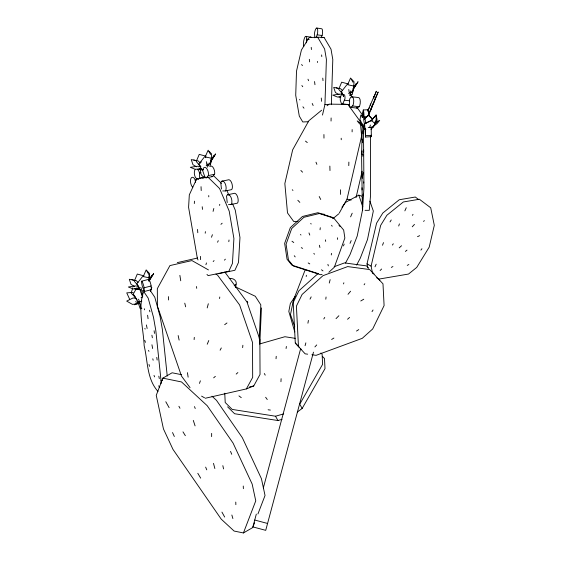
<?xml version="1.0" encoding="UTF-8"?>
<svg xmlns="http://www.w3.org/2000/svg" width="561" height="561" viewBox="0 0 561 561"><rect width="100%" height="100%" fill="white"/><g stroke="black" fill="none" stroke-linecap="round" stroke-linejoin="round"><path stroke-width="0.84" d="M362.097 140.103L362.097 138.946M363.023 133.728L363.03 130.811M361.978 154.429L361.992 150.951M362.497 142.704L362.504 139.801M211.623 436.605L211.651 433.387M362.252 178.447L362.28 175.137M168.454 299.974L168.489 296.629M362.778 156.26L362.799 154.114M352.112 131.863L352.161 129.57M331.046 121.043L331.116 117.978M340.443 194.379L340.555 189.786M348.781 165.621L348.865 162.101M371.193 126.814L371.326 136.667L365.562 137.038L365.499 127.852M362.82 175.327L362.89 172.949M363.437 173.693L363.465 172.9M363.276 151.856L363.339 150.004M322.484 115.061L324.945 104.493L326.404 59.361L324.616 48.975L317.659 37.208L309.167 37.58L301.425 49.999L296.503 71.135L295.724 95.321L299.294 116.085L302.772 121.968L308.606 121.709M331.341 104.697L332.799 59.557L331.011 49.179L324.055 37.412L317.659 37.208M363.682 183.026L363.724 181.939M363.633 151.961L363.682 150.523M362.546 199.947L362.623 197.795M363.1 195.775L363.156 194.127M364.58 126.274L364.685 123.799L370.772 120.917M259.245 338.921L260.802 304.826L255.283 296.264L235.234 286.762M259.813 343.746L261.447 307.905M280.942 381.711L281.117 378.689M194.309 203.545L194.471 201.168M149.142 281.061L149.661 273.67L147.087 270.921M210.978 163.027L211.616 153.987L209.043 151.239M353.423 90.84L354.054 81.801L351.488 79.052M337.477 239.386L337.596 237.808M331.313 254.946L331.446 253.369M362.259 125.187L361.6 156.47L362.378 209.029M362.539 210.333L363.942 187.816L363.472 127.333M276.026 358.738L276.236 356.312M148.756 278.193L148.981 275.724M194.113 339.601L194.309 337.371M210.186 164.268L210.333 162.62M352.631 92.081L352.778 90.433M235.676 287.351L236.3 283.081A5.484 4.635 5.6 0 0 229.246 278.593M242.633 347.638L242.871 345.267M325.801 299.209L326.06 296.993M320.043 229.765L320.289 227.717M205.214 233.215L205.41 231.644M228.804 241.679L229.028 240.003M306.278 42.846L306.734 37.882A5.484 1.522 -81.8 0 0 304.56 37.882A5.484 1.522 -81.8 0 0 303.536 45.56L303.789 46.261M219.568 298.557L219.779 297.014M306.201 276.51L306.383 275.269M219.596 205.424L219.765 204.337M286.068 348.514L286.39 346.46M206.315 177.921L208.285 175.593L208.489 174.429A5.484 2.665 78.1 0 0 205.691 167.606A5.484 2.665 78.1 0 0 202.802 171.014L204.891 177.066L205.599 177.837L212.584 176.603L214.554 174.275L214.751 173.111A5.484 2.665 78.1 0 0 210.529 166.119M307.919 323.22L308.417 320.422M149.03 280.444L149.506 277.94L142.641 276.426L136.807 283.845L140.075 289.939M209.87 166.61L211.455 158.258L204.59 156.75L198.762 164.163L202.023 170.256L203.594 169.527M362.722 209.127L357.217 236.02L350.022 254.603L345.513 263.053M341.852 94.15A5.484 2.335 -83.6 0 0 340.247 98.876L340.275 100.237L341.537 103.967L342.091 104.332L342.715 103.967L344.938 98.876A5.484 2.335 -83.6 0 0 344.475 94.69M316.348 37.061L317.554 33.478A5.484 1.522 -81.8 0 0 316.741 28.05L321.614 28.751A5.484 1.522 -81.8 0 1 322.435 34.186L321.222 37.769M339.356 212.928L347.021 199.148L361.6 136.197L360.281 121.513L347.883 104.402L329.055 104.122L327.035 105.784M356.046 197.577L362.154 171.203M367.834 267.877L367.02 263.887L376.571 223.166L382.805 213.033L399.257 199.751L415.308 197.023L418.639 199.534M372.567 273.284L371.094 266.117L380.653 225.389L386.88 215.256L403.338 201.974L419.383 199.246L430.715 207.794L434.305 225.326L429.186 247.156L416.732 267.422L408.499 274.056L378.556 279.154L376.669 277.73M213.075 211.385L213.818 208.482M329.265 283.053L330.149 279.651M141.765 281.159A5.484 0.722 75.4 0 1 143.861 286.468L144.479 291.776L142.375 286.468A5.484 0.722 75.4 0 1 141.765 281.159L148.791 279.329A5.484 0.722 75.4 0 1 150.895 284.637L151.505 289.946L151.232 289.588M256.321 514.121L252.892 526.912L265.725 530.348L313.473 352.154M263.333 487.93L300.661 348.64M207.198 307.912L208.327 303.746M305.079 345.702L305.857 342.869M132.761 287.8L131.162 293.137L135.257 297.309M343.528 283.915L343.865 282.779M205.922 264.722L206.483 262.92M370.435 125.005L369.692 127.34L371.305 127.529M371.67 121.106L372.167 119.542L376.129 114.998L377.041 119.542L373.205 127.34M398.696 226.006L399.425 223.881M199.471 383.422L200.382 380.814M375.449 93.694L376.326 91.212L367.644 111.134M211.483 237.254L212.409 234.708M382.497 245.248L383.507 242.604M181.462 374.678L172.129 372.777L162.858 378.142L156.246 395.344L163.454 428.927L172.991 449.41L221.244 519.163L234.098 531.05L243.425 532.95L252.695 527.585L254.547 522.775M243.425 532.95L255.76 500.861L252.162 484.066L233.074 443.092L207.212 405.715L181.512 381.943L162.858 378.142M257.941 513.946L265.037 495.496L261.433 478.701L242.345 437.727L216.49 400.351L211.988 396.192M305.317 269.518L293.424 300.226L290.493 314.511L294.756 326.818M150.32 291.243L151.821 287.512M373.703 98.035L375.155 94.416M368.879 113.462L378.184 91.99L368.872 114.598M372.693 104.641L372.946 104.016M369.145 113.041L369.482 112.228M374.636 99.886L375.057 98.869M343.451 245.928L344.195 244.112M370.113 105.293L370.33 104.767M373.661 97.172L373.949 96.478M370.646 104.241L370.8 103.883M369.019 108.434L369.461 107.361M207.233 344.237L208.776 340.534M371.894 106.274L372.195 105.538M370.428 110.215L370.646 109.697M373.696 103.182L373.935 102.621M376.235 96.716L376.389 96.345M374.369 100.98L374.839 99.872M371.087 108.848L371.55 107.768M371.613 107.81L371.915 107.109M350.015 243.341L351.193 240.599M350.611 216.862L352.196 213.201M370.779 110.075L371.052 109.444M374.292 101.457L374.636 100.664M143.574 275.809L146.183 269.876L149.058 274.904M347.967 83.947L350.576 78.014L353.044 82.32M404.867 210.873L406.255 207.731M217.577 242.233L218.264 240.697M375 266.805L376.179 264.196M412.51 215.368L412.994 214.323M138.49 301.264L137.782 302.667L135.559 301.727M310.023 299.125L311.166 296.874M350.274 107.333L352.589 105.973L353.107 104.977A5.484 2.335 -83.6 0 0 352.932 97.523A5.484 2.335 -83.6 0 0 349.545 99.521L349.384 105.973L350.274 107.333L356.859 108.07L359.173 106.709L359.699 105.713A5.484 2.335 -83.6 0 0 358.409 97.53L351.824 96.794M374.902 122.277L376.101 119.991L376.129 114.998L371.782 119.991M220.108 350.204L221.307 347.946M356.593 265.108L360.274 258.193L367.476 239.603L373.324 211.034L369.916 201.189M205.319 398.247L246.37 388.92L252.674 377.392L252.506 342.434L239.61 304.953L217.437 274.995L215.936 274.147M246.37 388.92L253.733 385.961L260.038 374.432L259.869 339.475L246.973 301.993L224.8 272.036M136.393 288.529L133.167 294.216L138.139 302.232L139.724 301.516M297.288 412.09L302.148 408.45L325.001 368.647L324.503 358.5L322.68 356.698M323.795 318.964L324.749 317.421M372.02 311.65L373.051 309.995M390.014 221.904L391.234 219.968M210.691 160.895L213.958 155.621L210.648 160.755M207.261 167.192L215.606 153.917L210.775 161.414M148.742 280.577L152.003 275.304L149.17 279.701M149.282 280.633L153.658 273.593L148.819 281.089M353.135 88.708L356.403 83.435L353.093 88.568M349.706 95.005L358.051 81.731L353.213 89.227M364.096 284.792L364.818 283.705M295.324 296.271L290.36 303.452L288.817 311.453L294.791 331.951M222.703 190.943L225.326 190.943L225.817 190.249A5.484 2.665 78.1 0 0 224.61 182.62A5.484 2.665 78.1 0 0 220.775 182.62L221.448 189.043M228.474 204.492L231.09 204.492L231.588 203.797A5.484 2.665 78.1 0 0 230.375 196.168A5.484 2.665 78.1 0 0 226.539 196.168L227.212 202.584M392.384 245.073L393.31 243.783M420.918 250.094L421.928 248.726M341.937 207.212L345.569 202.381L358.802 195.137L361.957 196.238M423.625 221.469L424.319 220.578M200.298 163.132L201.329 161.82M371.003 129.472L375.428 123.967L371.396 120.37L364.482 123.644L364.236 129.275L365.926 129.325M375.512 123.799L377.862 120.917L375.099 122.501M348.023 294.301L350.583 291.215M364.51 119.367L368.318 114.998L372.553 118.974M224.456 260.15L225.354 259.168M314.903 346.922L316.72 344.938M412.251 226.798L414.481 224.393M213.173 261.545L214.071 260.592M336.025 318.634L338.872 315.745M380.099 270.521L381.627 269.014M328.858 272.281L334.328 267.232L344.861 238.025L343.669 230.08L333.879 218.201L319.321 213.524L303.894 217.303L291.72 228.516L286.082 244.175L288.473 260.066L293.361 266.005L320.534 274.729L322.077 274.35M399.215 247.857L401.55 245.725M220.95 224.33L222.163 223.222M347.547 319.265L349.545 317.442M236.195 374.082L237.871 372.574M317.884 273.719L298.922 290.766L293.221 302.456L295.289 343.023L305.142 353.837L307.673 354.18M234.175 285.83L235.985 284.245M213.657 377.834L215.354 376.361M321.642 110.215L308.845 120.741L292.667 149.822L284.848 183.559L287.498 212.921L293.698 221.476L297.975 221.539M332.869 218.678L338.928 213.692M405.407 251.412L406.991 250.115M224.666 324.7L226.96 322.968M371.045 127.866L377.006 123.644L379.678 120.37L376.179 122.368M356.501 331.053L358.76 329.609M331.628 339.468L333.893 338.038M135.664 303.971L134.388 304.749L139.156 303.017M360.772 300.984L363.752 299.216M141.077 297.716L142.466 296.923M407.244 265.381L408.871 264.519M350.204 95.209L351.705 94.423M391.298 267.387L392.924 266.545M348.577 93.666L350.737 92.621L350.422 90.938M206.132 165.853L208.292 164.808L207.977 163.125M417.524 236.665L419.635 235.676M349.959 95.517L352.315 94.423L353.9 86.071L347.035 84.564L341.207 91.976L343.655 96.548M334.139 266.727L344.503 262.906L366.473 265.886L368.787 268.368M259.505 344.005L284.911 336.726L295.233 338.346M224.758 393.219L225.213 402.518L232.205 409.425L275.528 416.22L283.726 413.871M227.605 406.83L234.596 413.738L277.919 420.533L282.022 419.355M144.156 287.8L151.182 285.963M140.166 289.799A5.484 0.722 75.4 0 0 140.874 292.547L142.732 296.243L141.933 291.082L144.275 290.472M144.577 291.425L151.603 289.588M138.427 299.153A5.484 0.722 75.4 0 1 139.107 300.528L139.507 301.72L141.856 301.11M138.476 302.912A5.484 0.722 75.4 0 0 139.977 308.038L140.32 308.725L141.884 308.319M177.297 262.618L197.605 258.004M249.547 386.915L253.733 385.961M204.295 177.031L199.597 178.019L199.478 172.984L201.041 172.662M208.285 175.593L214.554 174.275M192.739 187.171L192.016 186.469A5.484 2.665 78.1 0 1 190.803 178.84A5.484 2.665 78.1 0 1 194.639 178.84L195.179 180.053L196.75 179.723M221.77 181.224L228.032 179.906A5.484 2.665 78.1 0 1 231.483 182.423A5.484 2.665 78.1 0 1 232.086 188.931L231.588 189.632L225.326 190.943M227.535 194.772L233.804 193.454A5.484 2.665 78.1 0 1 237.247 195.964A5.484 2.665 78.1 0 1 237.85 202.479L237.352 203.173L231.09 204.492M205.936 177.178L196.56 179.134L189.316 194.849L188.587 207.304L197.367 258.46L198.012 259.967M202.619 178.139L204.323 177.781M218.341 273.747L234.884 270.29L238.502 262.436L239.968 237.534L235.255 210.116L232.605 203.888M351.782 92.221L349.237 92.635L348.781 89.472M208.489 164.548L206.799 164.822L206.336 161.666M161.035 383.717L161.007 380.407L162.655 380.183M139.065 303.655L132.466 304.392L126.695 301.103L133.034 297.975L136.26 298.424M133.097 292.4L126.751 292.87L129.64 299.216M365.835 135.664L371.592 135.299M363.128 115.454A5.484 0.442 87.1 0 1 363.297 109.977L367.967 109.746M367.16 116.667L364.054 116.821L364.012 115.454A5.484 0.442 87.1 0 0 363.297 109.977M321.502 37.524L324.055 37.412M322.33 214.211L324.16 214.183M204.814 177.599L204.113 177.599L201.427 174.997L200.887 173.784A5.484 2.665 78.1 0 1 200.761 168.573M365.057 210.333L369.257 210.333L370.435 196.743L370.47 136.8M140.32 308.725L141.035 308.725L141.028 308.038L139.507 301.72M340.772 97.039L337.399 97.011L332.757 95.132L340.015 94.052L343.332 94.493M200.866 169.247L194.955 169.198L190.312 167.318L197.57 166.238L200.894 166.68M138.911 288.929L133.006 288.88L128.364 286.994L135.622 285.921L138.111 286.25M324.945 104.493L328.942 104.619M368.233 127.501L370.667 127.62M344.657 100.237L349.594 100.791M342.715 103.967L349.3 104.704M352.589 105.973L359.173 106.709M211.869 176.519L212.584 176.603M311.895 354.755L316.124 355.33L362.259 338.332L372.693 328.956L384.096 305.577L382.988 283.838L369.664 269.56L347.694 266.58L322.968 275.689L302.113 294.441L296.411 306.131L298.48 346.698M268.116 409.768L270.381 410.084M317.274 34.838L322.147 35.539M306.236 36.472L311.11 37.18A5.484 1.522 -81.8 0 0 310.317 37.18M306.776 39.095L309.209 39.452M338.977 96.857L340.688 97.165M197.395 169.198L200.81 169.815M134.584 288.719L140.573 289.806M347.021 199.148L351.137 200.067M254.736 520.033L267.569 523.469M348.318 83.996L341.684 82.187L338.662 89.325L342.575 93.834M205.88 156.182L199.239 154.373L196.217 161.512L200.137 166.021M143.925 275.865L137.291 274.056L134.268 281.187L138.181 285.703M336.179 87.818L337.715 88.259M193.734 160.004L196.041 160.663M131.786 279.68L134.857 280.563M318.283 273.635L291.937 265.178L287.043 259.238L284.651 243.341L290.296 227.689L302.463 216.476L317.898 212.696L332.456 217.373L333.543 218.692M198.636 179.366L195.894 178.019L195.242 177.031A5.484 2.665 78.1 0 1 195.067 169.667M301.285 247.667L302.589 248.348M367.02 263.887L371.094 266.117M339.082 94.634L335.436 92.565L333.704 87.404L340.653 88.757L342.462 90.559M196.638 166.82L192.991 164.752L191.259 159.59L198.208 160.944L200.018 162.746M198.825 168.055L201.013 169.296M208.44 269.904L191.939 260.577L169.934 265.577L157.332 288.642L157.417 306.117L181.484 376.059L190.046 387.63M134.689 286.496L131.043 284.434L129.311 279.273L136.26 280.626L138.069 282.421M136.87 287.737L139.058 288.971M201.567 396.122L204.569 397.819M308.192 262.948L309.763 263.901M356.305 107.705L356.859 108.07M363.058 126.274L359.559 123.799L357.21 120.917L364.671 125.699M291.986 241.23L293.768 242.541M321.495 269.785L322.968 270.9M238.944 395.884L241.258 397.658M300.401 234.533L300.976 234.996M305.486 141.113L307.288 142.571M213.699 175.824L221.462 183.433M207.64 176.82L219.589 188.524L229.204 211.111L233.909 238.53L232.443 263.432L228.825 271.286L208.152 275.605L206.953 274.434M320.899 352.988L322.112 354.187L322.617 364.334L299.756 404.137L302.148 408.45M292.274 189.758L292.954 190.431M300.864 170.467L302.554 172.171M297.828 200.284L299.833 202.367M301.566 64.564L302.491 65.539M372.841 272.716L374.005 273.957M378.633 278.922L379.797 280.163M295.289 343.023L299.174 347.189M300.282 348.374L301.39 349.566M365.569 118.897L362.175 114.998L362.189 117.494M372.827 119.991L368.479 114.998L363.633 119.542L364.853 126.562M338.984 225.291L340.071 226.609M360.667 124.086L364.559 128.925M299.567 99.493L299.925 99.956M294.259 255.732L295.184 256.903M301.867 85.538L302.758 86.696M302.912 106.8L303.985 108.21M357.112 107.6L363.065 115.811M265.634 397.265L267.267 399.537M150.292 290.591L154.787 297.218L160.067 316.334L162.395 329.573L167.241 376.045M157.978 391.41C146.702 378.956 147.859 361.144 144.163 345.751C143.42 327.919 137.452 308.859 143.7 291.517L148.188 298.136L153.476 317.253L155.804 330.492L161.007 380.407M313.865 253.341L314.419 254.231M134.058 295.093L137.122 300.03M182.984 431.858L185.354 435.687M331.593 225.277L332.175 226.244M197.802 473.295L200.684 478.147M210.599 154.506L208.131 150.201L205.529 156.133L205.761 157.711M264.308 373.521L265.227 375.134M165.797 401.732L169.106 407.644M275.528 416.22L277.919 420.533M221.939 512.109L224.666 517.046M310.773 223.369L311.131 224.028M178.91 406.283L179.983 408.268M341.719 92.249L343.767 96.078M199.688 165.2L200.508 166.736M201.329 168.265L202.149 169.801M138.553 286.412L139.373 287.947M319.209 196.518L320.724 199.471M363.808 127.34L359.973 119.542L360.849 114.998L365.232 119.991L366.045 123.378M148.49 350.345L148.96 351.368M172.529 432.559L174.331 436.507M312.225 103.476L313.143 105.524M226.967 190.642L228.958 195.319M205.642 467.124L206.771 469.838M154.009 375.414L154.612 376.88M315.99 162.199L316.874 164.352M230.529 451.388L231.721 454.291M247.226 301.348L247.773 302.695M194.485 406.599L195.235 408.52M307.996 79.206L308.571 80.707M308.985 232.934L309.784 235.073M144.731 340.324L145.467 342.364M158.777 385.772L159.394 387.518M358.802 195.137L362.785 206.63M144.885 328.374L145.138 329.097M193.293 420.406L195.081 425.876M327.905 264.385L328.332 265.858M199.478 172.984L199.078 171.638A5.484 2.665 78.1 0 0 197.774 169.667M231.854 515.019L232.885 518.553M371.326 136.667L371.123 135.299M365.562 137.038L365.036 129.191M149.002 364.468L149.514 366.354M213.496 463.379L214.856 468.526M141.933 291.082L141.582 289.707A5.484 0.722 75.4 0 0 140.783 287.344M184.758 303.164L185.663 306.818M141.309 293.003L141.912 295.444M152.795 358.809L153.153 360.253M149.506 310.212L149.892 311.776M319.37 245.255L319.91 247.506M144.324 308.753L144.577 309.833M222.843 465.644L223.559 468.905M178.16 335.548L179.127 340.099M146.4 324.959L147.136 328.487M158.819 376.172L159.296 378.605M151.94 344.777L152.641 348.5M151.905 335.212L152.361 337.764M325.443 239.863L325.682 241.391M195.179 180.053L195.537 182.283M179.878 275.374L180.74 280.781M314.847 37.804L314.476 33.478A5.484 1.522 -81.8 0 1 316.741 28.05M187.451 372.665L188.131 377.16M154.107 330.745L154.492 333.402M156.764 357.385L157.143 360.043M147.599 315.254L148.069 318.711M317.393 61.437L317.533 62.481M314.546 81.555L314.966 84.704M196.483 286.531L196.722 288.319M309.321 59.326L309.637 61.878M202.212 206.743L202.493 209.393M321.621 54.943L321.783 56.577M322.771 78.133L323.017 80.637M321.278 98.042L321.6 101.31M311.215 47.355L311.432 49.536M197.521 229.428L197.795 232.724M369.131 116.19L369.047 114.781A5.484 0.442 87.1 0 0 368.325 111.842M201.034 186.68L201.217 190.579M243.264 486.036L243.376 488.673M200.466 256.384L200.6 259.624M341.2 138.244L341.249 139.724M329.854 166.098L329.987 170.544M235.774 502.081L235.858 504.676M208.734 195.558L208.776 196.848M323.928 134.535L323.978 138.125M362.027 187.746L362.048 189.969M362.918 115.545A5.484 0.442 87.1 0 1 363.205 111.737M367.778 110.475A5.484 0.442 87.1 0 1 368.682 115.222M350.786 94.886A5.484 2.335 -83.6 0 1 351.459 96.885"/></g></svg>
